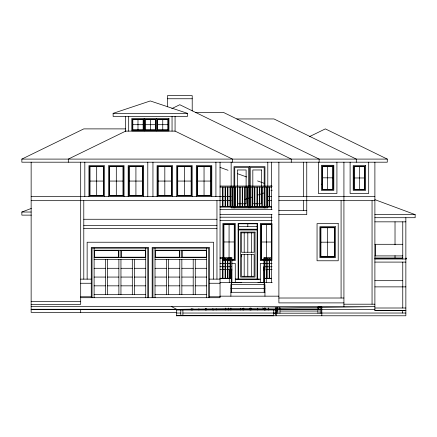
<?xml version="1.0" encoding="UTF-8"?>
<svg xmlns="http://www.w3.org/2000/svg" width="437" height="437" viewBox="0 0 437 437"><rect width="100%" height="100%" fill="white"/><g stroke="black" fill="none" stroke-linecap="round" stroke-linejoin="round"><path stroke-width="0.66" d="M229.054 259.78L229.081 224.427M241.459 256.858L241.459 254.563L254.143 254.574L254.126 276.304L241.459 276.293L241.459 254.563M251.395 276.304L251.412 254.574M238.498 279.145L238.498 229.982L257.12 229.999L257.082 279.161L235.275 279.145L257.469 279.161L257.508 223.416L238.116 223.4L238.116 279.145M260.294 282.482L260.31 263.418L272.054 263.429M266.286 282.482L266.291 269.416L272.065 269.416M193.001 308.708L191.919 310.002L191.919 308.669M309.396 136.666L325.341 128.888L387.28 159.095L387.28 162.193L21.85 162.193L21.85 159.095L83.789 128.888L125.528 128.888M125.872 131.018L68.303 159.095L68.303 162.193M171.823 108.605L179.787 104.722L291.277 159.095L291.277 162.193M31.349 215.13L21.85 215.13L21.85 212.032L31.338 208.416M244.611 199.551L251.614 197.169M257.524 195.164L264.134 192.914M270.995 190.581L272.24 190.161M113.128 113.341L150.29 100.952L187.451 113.341L187.451 116.439L113.128 116.439L113.128 113.341L187.451 113.341M374.891 259.032L406.377 259.004L406.377 258.229L405.858 258.18M374.891 162.193L374.891 310.549L405.858 310.445M167.431 98.751L192.209 98.751M195.53 112.396L223.405 112.396L319.147 159.095L319.147 162.193M236.821 118.946L273.983 118.946L356.308 159.095L356.308 162.193M132.821 124.698L143.145 124.698M145.21 124.698L155.528 124.698M157.593 124.698L167.917 124.698M125.67 131.116L175.068 131.116L175.068 116.439M21.85 159.095L387.28 159.095M322.473 177.821L332.792 177.821M354.243 177.968L364.567 177.968M89.978 181.065L103.4 181.065M109.594 181.065L123.016 181.065M128.948 181.065L142.626 181.065M158.112 181.065L171.533 181.065M177.722 181.065L191.144 181.065M197.082 181.065L210.76 181.065M220.046 186.058L271.661 186.058M220.046 187.091L271.661 187.091M31.142 196.546L231.146 196.546M267.794 196.546L271.71 196.546M278.888 196.546L374.891 196.546M31.142 200.676L231.146 200.676M267.794 200.676L271.71 200.676M278.888 200.676L374.891 200.676M237.34 203.773L246.113 203.773L246.113 169.966L237.34 169.966L237.34 206.706M220.046 206.706L271.661 206.706M220.046 207.094L271.661 207.094M220.046 209.454L272.125 209.454M278.888 210.487L306.758 210.487M21.85 212.032L31.142 212.032M220.046 214.616L272.125 214.616M278.888 214.616L306.758 214.616L306.758 162.193M374.891 214.616L415.15 214.616L415.15 217.708L374.891 217.708M83.789 219.259L216.954 219.259M374.891 221.838L405.858 221.838M83.789 225.454L216.954 225.454M238.498 226.497L257.12 226.497M83.789 228.551L216.954 228.551M223.919 241.972L234.243 241.972M261.342 242.005L271.688 242.005M320.922 242.191L334.343 242.191M374.891 244.294L402.761 244.294M94.108 250.226L145.723 250.226M155.015 250.226L206.63 250.226M374.891 255.907L402.761 255.907M94.108 257.453L145.723 257.453M155.015 257.453L206.63 257.453M220.046 257.628L231.921 257.628L231.932 282.482L241.459 282.493M271.661 257.628L263.921 257.628L263.921 270.104L264.953 270.104L264.953 257.633M374.891 258.059L402.761 258.059M374.891 258.256L402.761 258.256M405.858 258.229L406.377 258.229M220.046 258.66L231.255 258.66M263.921 258.66L271.661 258.66M94.108 259.518L145.723 259.518M155.015 259.518L206.63 259.518M374.891 262.096L405.858 262.096M94.108 268.291L105.464 268.291M107.529 268.291L118.886 268.291M120.951 268.291L132.302 268.291M134.367 268.291L145.723 268.291M155.015 268.291L166.371 268.291M168.436 268.291L179.787 268.291M181.852 268.291L193.209 268.291M195.273 268.291L206.63 268.291M230.889 269.23L231.921 269.23M263.921 269.23L264.953 269.23M231.921 270.104L230.889 270.104L230.889 257.633M94.108 277.069L105.464 277.069M107.529 277.069L118.886 277.069M120.951 277.069L132.302 277.069M134.367 277.069L145.723 277.069M155.015 277.069L166.371 277.069M168.436 277.069L179.787 277.069M181.852 277.069L193.209 277.069M195.273 277.069L206.63 277.069M220.046 278.276L231.676 278.276L231.676 282.531M264.194 278.276L271.661 278.276M220.046 278.659L231.326 278.659L231.326 282.531M264.538 278.659L271.661 278.659M80.692 279.134L91.273 279.134M209.465 279.134L220.046 279.134M257.469 279.161L259.25 279.161M374.891 280.68L402.761 280.68M220.046 282.482L272.256 282.482M80.692 283.258L91.273 283.258M209.465 283.258L220.046 283.258M94.108 285.842L105.464 285.842M107.529 285.842L118.886 285.842M120.951 285.842L132.302 285.842M134.367 285.842L145.723 285.842M155.015 285.842L166.371 285.842M168.436 285.842L179.787 285.842M181.852 285.842L193.209 285.842M195.273 285.842L206.63 285.842M374.891 286.874L405.858 286.874M230.889 288.42L264.953 288.42M230.889 292.293L264.953 292.293M94.108 294.614L145.723 294.614M155.015 294.614L206.63 294.614M220.046 296.166L278.888 296.166M80.692 296.783L91.273 296.783M209.465 296.783L220.046 296.783M80.692 297.712L220.046 297.712L220.046 162.193M278.888 298.012L343.924 298.012M31.142 301.59L80.692 301.59M343.924 302.89L278.888 302.89L278.888 162.193M343.924 304.201L374.891 304.201M31.142 304.332L80.692 304.332L80.692 162.193M31.142 306.643L374.891 306.648L176.69 309.358L171.654 306.643M321.053 307.009L317.956 307.009L317.956 313.198M374.891 308.003L405.858 308.003M31.142 309.27L176.69 309.27L176.69 315.907M31.142 309.358L374.891 309.358M176.69 310.002L275.791 310.002M374.891 310.549L405.858 310.549M276.861 310.958L277.632 310.958L277.632 307.566M279.959 311.051L317.956 311.051M176.69 312.368L31.142 312.368L31.142 162.193M176.69 313.034L180.82 313.034M182.885 313.034L276.086 313.034M321.829 313.034L405.858 313.034M321.829 313.198L273.726 313.198L273.764 309.8M276.086 314.651L275.791 314.651L275.791 307.55M176.69 315.776L405.858 315.776L405.858 217.708M220.046 217.2L272 217.249M220.046 220.543L272.164 220.592M272.082 223.427L260.31 223.416L260.31 260.583L272.054 260.589M238.116 229.594L257.508 229.611M230.709 260.556L222.886 260.55L222.886 223.389L235.275 223.4L235.275 260.561L232.014 260.561M220.046 263.391L230.643 263.396M231.965 263.396L235.275 263.402L235.275 282.482M220.046 266.734L231.271 266.739M272.06 266.772L263.648 266.767L263.637 282.482L257.983 282.504M220.046 269.378L229.283 269.383L229.283 282.482M257.983 279.161L260.294 279.161M220.046 167.387L228.07 170.283M237.662 173.746L246.632 176.98M257.524 180.913L264.134 183.294M270.995 185.774L272.24 186.222M374.891 199.643L415.15 214.616M174.866 131.018L232.435 159.095L232.435 162.193M242.158 308.243L243.791 310.002L243.791 307.992M262.784 307.981L264.434 310.002L264.434 308.036M402.761 221.838L402.761 259.032M402.761 262.096L402.761 308.003M402.537 310.352L402.537 313.034M395.021 221.838L395.021 244.835M395.021 255.656L395.021 258.704M375.667 244.294L375.667 255.907M372.051 200.676L372.051 304.201M368.697 162.193L368.697 193.454L350.113 193.454L350.113 162.193M359.405 166.612L359.405 189.325M343.924 162.193L343.924 306.643M341.084 200.676L341.084 298.012M336.922 162.193L336.922 193.454L318.344 193.454L318.344 162.193M327.63 166.322L327.63 189.325M327.63 227.737L327.63 256.645M321.829 306.998L321.829 315.776M321.053 306.725L321.053 313.198M320.021 307.173L320.021 313.198M318.731 306.998L318.731 308.986L279.183 308.986L279.183 307.659M303.666 162.193L303.666 196.546M303.666 200.676L303.666 210.487M279.959 307.659L279.959 313.198M277.894 307.839L277.894 313.198M276.861 307.626L276.861 313.198M276.086 307.774L276.086 315.776M273.726 313.034L273.726 315.776L176.69 315.596L180.82 315.59L180.82 309.68M271.661 162.193L271.661 209.454M271.661 214.616L271.661 282.482M269.596 187.091L269.596 206.706M269.596 258.66L269.596 278.276M269.208 187.091L269.208 206.706M269.208 258.66L269.208 278.276M268.564 307.976L268.564 310.002M267.794 162.193L267.794 207.903L231.146 207.903L231.146 162.193M267.149 187.091L267.149 206.706M267.149 258.66L267.149 278.276M266.761 187.091L266.761 206.706M266.761 258.66L266.761 278.276M266.521 224.454L266.521 259.551M265.467 307.992L265.467 310.002M264.953 207.903L264.953 166.612L233.986 166.612L233.986 207.903M264.953 296.166L264.953 284.553L230.889 284.553L230.889 296.166M264.696 187.091L264.696 206.706M264.696 258.66L264.696 278.276M264.696 308.003L264.696 310.002M264.565 269.525L264.565 292.293M264.309 187.091L264.309 206.706M264.309 270.159L264.309 278.276M264.177 207.903L264.177 167.387L250.243 167.387L250.243 207.903M264.177 269.525L264.177 292.293M262.244 187.091L262.244 206.706M261.856 187.091L261.856 206.706M259.791 187.091L259.791 206.706M259.403 187.091L259.403 206.706M257.726 308.107L257.726 310.002M257.338 187.091L257.338 206.706M256.951 187.091L256.951 206.706M254.886 187.091L254.886 206.706M254.503 187.091L254.503 206.706M252.439 187.091L252.439 206.706M252.051 187.091L252.051 206.706M251.422 232.845L251.422 252.253M251.018 307.97L251.018 310.002M250.762 308.019L250.762 310.002M249.986 187.091L249.986 206.706M249.986 307.992L249.986 310.002M249.598 187.091L249.598 206.706M249.467 166.612L249.467 207.903M248.697 207.903L248.697 167.387L234.756 167.387L234.756 207.903M247.812 223.799L247.812 226.497M247.806 232.839L247.806 252.253M247.801 254.569L247.801 276.299M247.533 187.091L247.533 206.706M247.145 187.091L247.145 206.706M245.081 187.091L245.081 206.706M244.693 187.091L244.693 206.706M244.196 232.839L244.196 252.253M244.19 254.569L244.19 276.299M243.016 309.172L243.016 310.002M242.628 187.091L242.628 206.706M242.24 187.091L242.24 206.706M240.437 308.194L240.437 310.002M240.181 187.091L240.181 206.706M239.793 187.091L239.793 206.706M237.728 187.091L237.728 206.706M235.275 187.091L235.275 206.706M234.888 187.091L234.888 206.706M232.823 187.091L232.823 206.706M232.435 187.091L232.435 206.706M231.659 269.525L231.659 292.293M231.277 269.525L231.277 292.293M230.9 278.276L230.889 278.659M230.889 308.019L230.889 310.002M230.37 187.091L230.37 206.706M230.37 258.66L230.37 278.276M229.982 187.091L229.982 206.706M229.982 258.66L229.982 278.276M228.305 308.003L228.305 310.002M227.917 187.091L227.917 206.706M227.917 258.66L227.917 278.276M227.535 187.091L227.535 206.706M227.535 258.66L227.535 278.276M225.727 308.019L225.727 310.002M225.47 187.091L225.47 206.706M225.47 258.66L225.47 278.276M225.082 187.091L225.082 206.706M225.082 258.66L225.082 278.276M223.017 187.091L223.017 206.706M223.017 258.66L223.017 278.276M222.63 187.091L222.63 206.706M222.63 258.66L222.63 278.276M216.954 200.676L216.954 279.134M216.178 308.801L216.178 310.002M215.922 162.193L215.922 196.546M213.595 279.134L213.595 242.229L87.143 242.229L87.143 279.134M213.595 310.002L213.595 309.172L212.824 310.002L212.824 308.659M211.792 196.546L211.792 165.579L196.306 165.579L196.306 196.546M209.465 297.712L209.465 247.391L152.174 247.391L152.174 297.712M208.695 297.712L208.695 248.161L152.95 248.161L152.95 297.712M206.63 248.161L206.63 297.712M206.63 308.659L206.63 310.002M205.854 308.669L205.854 310.002M205.598 308.691L205.598 310.002M204.046 166.612L204.046 195.514M198.884 308.719L198.884 310.002M195.273 259.518L195.273 294.614M193.209 259.518L193.209 294.614M192.209 110.905L192.209 95.654L167.431 95.654L167.431 106.852M192.176 196.546L192.176 165.579L176.69 165.579L176.69 196.546M192.176 309.696L192.176 310.002M191.144 308.659L191.144 310.002M184.436 166.612L184.436 195.514M182.885 309.664L182.885 315.776M181.852 250.226L181.852 257.453M181.852 259.518L181.852 294.614M179.787 250.226L179.787 257.453M179.787 259.518L179.787 294.614M172.566 196.546L172.566 165.579L157.08 165.579L157.08 196.546M172.047 116.439L172.047 131.116M168.436 259.518L168.436 294.614M166.371 259.518L166.371 294.614M164.82 166.612L164.82 195.514M162.755 119.536L162.755 129.855M156.561 118.503L156.561 130.887M155.015 248.161L155.015 297.712M152.95 162.193L152.95 196.546M150.372 119.536L150.372 129.855M148.564 297.712L148.564 247.391L91.273 247.391L91.273 297.712M147.788 162.193L147.788 196.546M147.788 297.712L147.788 248.161L92.043 248.161L92.043 297.712M145.723 248.161L145.723 297.712M144.177 118.503L144.177 130.887M143.658 196.546L143.658 165.579L128.178 165.579L128.178 196.546M137.983 119.536L137.983 129.855M135.918 166.612L135.918 195.514M134.367 259.518L134.367 294.614M132.302 259.518L132.302 294.614M128.691 116.439L128.691 131.116M125.517 116.439L125.517 131.695M124.048 196.546L124.048 165.579L108.562 165.579L108.562 196.546M120.951 250.226L120.951 257.453M120.951 259.518L120.951 294.614M118.886 250.226L118.886 257.453M118.886 259.518L118.886 294.614M116.302 166.612L116.302 195.514M107.529 259.518L107.529 294.614M105.464 259.518L105.464 294.614M104.432 196.546L104.432 165.579L88.946 165.579L88.946 196.546M96.692 166.612L96.692 195.514M94.108 248.161L94.108 297.712M84.822 162.193L84.822 196.546M83.789 200.676L83.789 279.134M80.692 309.27L80.692 312.368M241.475 232.839L241.459 252.253L254.148 252.253L254.159 232.845L241.475 232.839M255.039 232.074L255.006 277.08L240.579 277.069L240.579 232.063L255.039 232.074M271.705 224.46L271.677 259.556L261.342 259.551L261.342 224.449L271.705 224.46M271.961 224.203L271.934 259.813L261.08 259.807L261.08 224.192L271.961 224.203M321.441 184.163L321.408 190.357L333.824 190.357L333.824 165.29L321.441 165.29L321.441 184.163M402.761 258.18L402.248 258.256L402.761 258.18M168.95 118.503L131.788 118.503L131.788 130.887L168.95 130.887L168.95 118.503M143.402 119.274L132.564 119.274L132.564 130.117L143.402 130.117L143.402 119.274M155.791 119.274L144.947 119.274L144.947 130.117L155.791 130.117L155.791 119.274M168.174 119.274L157.336 119.274L157.336 130.117L168.174 130.117L168.174 119.274M143.145 119.536L132.821 119.536L132.821 129.855L143.145 129.855L143.145 119.536M155.528 119.536L145.21 119.536L145.21 129.855L155.528 129.855L155.528 119.536M167.917 119.536L157.593 119.536L157.593 129.855L167.917 129.855L167.917 119.536M365.6 165.579L353.211 165.579L353.227 190.357L365.6 190.357L365.6 165.579M333.054 166.065L322.211 166.065L322.211 189.582L333.054 189.582L333.054 166.065M103.656 166.355L89.722 166.355L89.722 195.776L103.656 195.776L103.656 166.355M123.272 166.355L109.337 166.355L109.337 195.776L123.272 195.776L123.272 166.355M142.883 166.355L128.948 166.355L128.948 195.776L142.883 195.776L142.883 166.355M171.79 166.355L157.855 166.355L157.855 195.776L171.79 195.776L171.79 166.355M191.401 166.355L177.466 166.355L177.466 195.776L191.401 195.776L191.401 166.355M211.016 166.355L197.082 166.355L197.082 195.776L211.016 195.776L211.016 166.355M332.792 166.322L322.473 166.322L322.473 189.325L332.792 189.325L332.792 166.322M364.824 166.355L353.986 166.355L353.986 189.582L364.824 189.582L364.824 166.355M103.4 166.612L89.978 166.612L89.978 195.514L103.4 195.514L103.4 166.612M123.016 166.612L109.594 166.612L109.594 195.514L123.016 195.514L123.016 166.612M142.626 166.612L129.21 166.612L129.21 195.514L142.626 195.514L142.626 166.612M171.533 166.612L158.112 166.612L158.112 195.514L171.533 195.514L171.533 166.612M191.144 166.612L177.722 166.612L177.722 195.514L191.144 195.514L191.144 166.612M210.76 166.612L197.338 166.612L197.338 195.514L210.76 195.514L210.76 166.612M364.567 166.612L354.243 166.612L354.243 189.325L364.567 189.325L364.567 166.612M261.599 169.966L252.821 169.966L252.821 203.773L261.599 203.773L261.599 169.966M338.211 223.607L317.049 223.607L317.049 260.774L338.211 260.774L338.211 223.607M335.376 226.705L319.889 226.705L319.889 257.677L335.376 257.677L335.376 226.705M334.6 227.48L320.665 227.48L320.665 256.901L334.6 256.901L334.6 227.48M334.343 227.737L320.922 227.737L320.922 256.645L334.343 256.645L334.343 227.737M118.629 250.483L94.37 250.483L94.37 257.196L118.629 257.196L118.629 250.483M145.466 250.483L121.207 250.483L121.207 257.196L145.466 257.196L145.466 250.483M179.531 250.483L155.272 250.483L155.272 257.196L179.531 257.196L179.531 250.483M206.373 250.483L182.114 250.483L182.114 257.196L206.373 257.196L206.373 250.483M257.12 223.804L238.498 223.788L238.498 229.207L257.12 229.223L257.12 223.804M234.5 224.176L223.662 224.165L223.662 259.78L234.5 259.786L234.5 224.176M234.243 224.432L223.919 224.421L223.919 259.523L234.243 259.529L234.243 224.432"/></g></svg>
